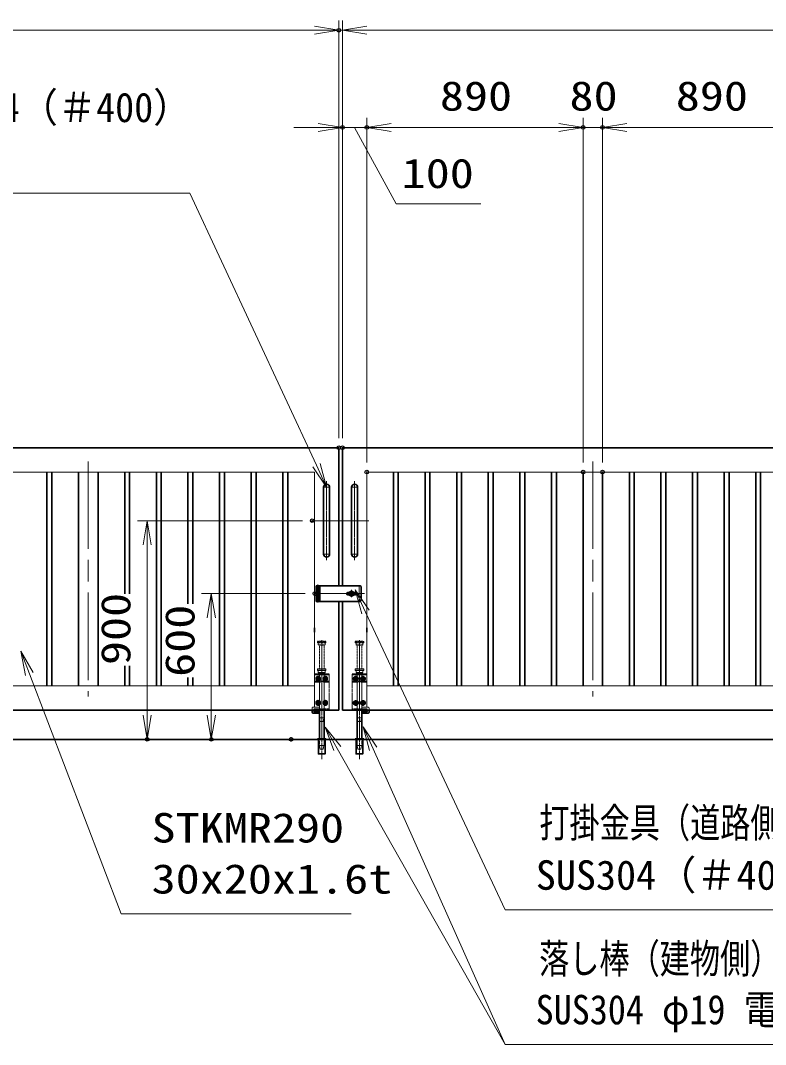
# Model space of a CAD drawing. Units: millimetres at full size. Extents: x -11880 to 11880, y -8400 to 8400.
# Drawn here: x -1586 to 1478, y -1822 to 2392 of the extents above; entities that cross this region are included whole.
import ezdxf
from ezdxf.enums import TextEntityAlignment as Align

# ---------------------------------------------------------------- set-up
doc = ezdxf.new("R2010")
doc.units = ezdxf.units.MM
doc.header["$LTSCALE"] = 30
doc.header["$PDMODE"] = 32
doc.header["$PDSIZE"] = 15
for name, pattern in [('DASHED', [7.5, 6, -1.5]), ('USER1', [9, 6, -0.75, 1.5, -0.75]), ('USER2', [18, 12, -1.5, 3, -1.5]), ('USER3', [1.125, 0.75, -0.125, 0.125, -0.125])]:
    doc.linetypes.add(name, pattern=pattern)
for name, color, linetype, lineweight in [('0-1_外形線', 7, 'Continuous', 35), ('0-2_0', 7, 'Continuous', 18), ('0-3_寸法線', 4, 'Continuous', 18), ('0-5_細線', 2, 'Continuous', 35), ('0-6_隠れ線', 140, 'DASHED', 18), ('0-7_軸線', 200, 'USER2', 15), ('0-9_01', 7, 'Continuous', 18), ('0-A_AM_0N', 7, 'Continuous', 50), ('0-B_AM_7N', 6, 'USER1', 18), ('0-C_想像線', 112, 'USER3', 15)]:
    doc.layers.add(name, color=color, linetype=linetype, lineweight=lineweight)
doc.layers.add('0-4_Defpoints', color=7, linetype='Continuous')
doc.styles.add('ＭＳ ゴシック', font='')
doc.styles.get('ＭＳ ゴシック').set_extended_font_data('MS Gothic')

# ---------------------------------------------------------------- blocks, each defined once
blk = doc.blocks.new('S213')
at = {"layer": '0-3_寸法線'}
for points in [[(5219775, 87778170.2), (5191383, 87778170.2), (5180078.5, 87807773.5), (5179008.3, 87810576.1)], [(5180545.6, 87807951.9), (5179008.3, 87810576.1), (5179611.4, 87807595.1)]]:
    blk.add_lwpolyline(points, dxfattribs=at)
at = {"layer": '0-3_寸法線', "color": 254, "style": 'ＭＳ ゴシック', "width": 1.2}
for s, p in [('STKMR290', (5195151, 87785870.8)), ('30x20x1.6t', (5195151, 87779570.8))]:
    blk.add_text(s, height=3637, dxfattribs=at).set_placement(p, align=Align.BOTTOM_LEFT)
blk = doc.blocks.new('_Open')
at = {"layer": '0-2_0', "color": 4}
blk.add_line((-30, 5), (0, 0), dxfattribs=at)
blk.add_lwpolyline([(-30, -5), (0, 0), (-30, 0)], dxfattribs=at)
blk = doc.blocks.new('A$C130E4F3B')
at = {"layer": '0-1_外形線'}
for p, q in [((-375, -4125), (-375, 4125)), ((375, 4125), (375, -4125))]:
    blk.add_line(p, q, dxfattribs=at)
for centre, start, end in [((0, 4125), 0, 180), ((0, -4125), 180, 0)]:
    blk.add_arc(centre, 375, start, end, dxfattribs=at)
at = {"layer": '0-7_軸線'}
for p, q in [((0, 4125), (-412.5, 4125)), ((0, 4877.9), (0, -4877.9)), ((0, 4125), (412.5, 4125)), ((0, -4125), (-412.5, -4125)), ((0, -4125), (412.5, -4125))]:
    blk.add_line(p, q, dxfattribs=at)
at = {"layer": '0-7_軸線', "linetype": 'USER1'}
blk.add_line((-1779.7, 0), (1779.7, 0), dxfattribs=at)
blk = doc.blocks.new('U89')
at = {"layer": '0-A_AM_0N'}
blk.add_lwpolyline([(645, 3787.4), (450, 3674.8), (255, 3787.4), (255, 4012.6), (450, 4125.2), (645, 4012.6)], close=True, dxfattribs=at)
blk.add_circle((450, 3900), 195, dxfattribs=at)
blk.add_circle((450, 3900), 195, dxfattribs=at)
at = {"layer": '0-B_AM_7N'}
for p, q in [((697.7, 3900), (202.3, 3900)), ((450, 4147.7), (450, 3652.3))]:
    blk.add_line(p, q, dxfattribs=at)
blk = doc.blocks.new('U90')
at = {"layer": '0-A_AM_0N'}
blk.add_lwpolyline([(-255, 3787.4), (-450, 3674.8), (-645, 3787.4), (-645, 4012.6), (-450, 4125.2), (-255, 4012.6)], close=True, dxfattribs=at)
blk.add_circle((-450, 3900), 195, dxfattribs=at)
blk.add_circle((-450, 3900), 195, dxfattribs=at)
at = {"layer": '0-B_AM_7N'}
for p, q in [((-202.3, 3900), (-697.7, 3900)), ((-450, 4147.7), (-450, 3652.3))]:
    blk.add_line(p, q, dxfattribs=at)
blk = doc.blocks.new('U91')
at = {"layer": '0-A_AM_0N'}
blk.add_lwpolyline([(645, 787.4), (450, 674.8), (255, 787.4), (255, 1012.6), (450, 1125.2), (645, 1012.6)], close=True, dxfattribs=at)
blk.add_circle((450, 900), 195, dxfattribs=at)
blk.add_circle((450, 900), 195, dxfattribs=at)
at = {"layer": '0-B_AM_7N'}
for p, q in [((697.7, 900), (202.3, 900)), ((450, 1147.7), (450, 652.3))]:
    blk.add_line(p, q, dxfattribs=at)
blk = doc.blocks.new('U92')
at = {"layer": '0-A_AM_0N'}
blk.add_lwpolyline([(-255, 787.4), (-450, 674.8), (-645, 787.4), (-645, 1012.6), (-450, 1125.2), (-255, 1012.6)], close=True, dxfattribs=at)
blk.add_circle((-450, 900), 195, dxfattribs=at)
blk.add_circle((-450, 900), 195, dxfattribs=at)
at = {"layer": '0-B_AM_7N'}
for p, q in [((-202.3, 900), (-697.7, 900)), ((-450, 1147.7), (-450, 652.3))]:
    blk.add_line(p, q, dxfattribs=at)
blk = doc.blocks.new('A$C7BA44824')
at = {"layer": '0-1_外形線'}
for p, q in [((-285, 0), (-285, -3540)), ((285, 0), (285, -3540)), ((1185, 0), (1185, -270)), ((1095, -360), (285, -360))]:
    blk.add_line(p, q, dxfattribs=at)
for points in [[(975, 0), (975, -150), (285, -150)], [(408, -3600), (408, -5400), (-408, -5400), (-408, -3600)]]:
    blk.add_lwpolyline(points, dxfattribs=at)
blk.add_lwpolyline([(525, -3540), (-525, -3540), (-525, -3600), (525, -3600)], close=True, dxfattribs=at)
blk.add_arc((1095, -270), 90, 270, 0, dxfattribs=at)
at = {"layer": '0-6_隠れ線'}
for p, q in [((-495, 5100), (-525, 5070)), ((-525, 4920), (-525, 5070)), ((525, 5070), (-525, 5070)), ((-495, 5100), (495, 5100)), ((495, 5100), (525, 5070)), ((525, 4920), (525, 5070)), ((-900, 4500), (900, 4500)), ((-900, 0), (-900, 4500)), ((900, 4350), (-900, 4350)), ((-495, 4890), (-525, 4920)), ((-525, 4920), (525, 4920)), ((495, 4890), (-495, 4890)), ((-420, 4650), (-420, 4890)), ((-420, 4650), (-360, 4590)), ((420, 4650), (-420, 4650)), ((360, 4590), (-360, 4590)), ((-285, 4500), (-285, 4590)), ((-285, 4350), (-285, 3570)), ((285, 4590), (285, 4500)), ((285, 4350), (285, 4029.9)), ((420, 4650), (360, 4590)), ((420, 4650), (420, 4890)), ((525, 4920), (495, 4890)), ((900, 4500), (900, 360)), ((-900, 3570), (-232.9, 3570)), ((-900, 3480), (-211.7, 3480)), ((-285, 3480), (-285, 150)), ((-119.3, 3626.8), (-232.9, 3570)), ((-79, 3546.3), (-211.7, 3480)), ((-119.3, 3626.8), (-79, 3546.3)), ((119.3, 3626.8), (79, 3546.3)), ((79, 3546.3), (211.7, 3480)), ((232.9, 3570), (119.3, 3626.8)), ((211.7, 3480), (900, 3480)), ((900, 3570), (232.9, 3570)), ((285, 3770.1), (285, 3570)), ((285, 3480), (285, 150)), ((-120, 150), (-900, 150)), ((-120, 0), (-900, 0)), ((-120, 150), (-120, 0)), ((120, 0), (-120, 0)), ((900, 150), (120, 150)), ((120, 150), (120, 0)), ((900, 0), (120, 0)), ((285, 360), (1095, 360)), ((900, 150), (900, 0)), ((1185, 270), (1185, 0)), ((-180, -1380), (-285, -930)), ((285, -930), (-285, -930)), ((180, -1380), (285, -930)), ((180, -1380), (-180, -1380)), ((-378, -5400), (-378, -3600)), ((-375, -3600), (-375, -3540)), ((-285, -4350), (-285, -3540)), ((285, -3540), (285, -4350)), ((375, -3600), (375, -3540)), ((378, -5400), (378, -3600)), ((-180, -4800), (-285, -4350)), ((285, -4350), (-285, -4350)), ((180, -4800), (-180, -4800)), ((180, -4800), (285, -4350))]:
    blk.add_line(p, q, dxfattribs=at)
blk.add_lwpolyline([(285, 150), (975, 150), (975, 0)], dxfattribs=at)
blk.add_arc((1095, 270), 90, 0, 90, dxfattribs=at)
at = {"layer": '0-7_軸線'}
blk.add_line((0, -6032.5), (0, 8659.7), dxfattribs=at)
at = {"layer": '0-C_想像線'}
for p, q in [((-495, 8520), (-525, 8490)), ((-525, 8340), (-525, 8490)), ((525, 8490), (-525, 8490)), ((-495, 8310), (-525, 8340)), ((-525, 8340), (525, 8340)), ((-495, 8520), (495, 8520)), ((495, 8310), (-495, 8310)), ((-420, 8070), (-420, 8310)), ((-420, 8070), (-360, 8010)), ((420, 8070), (-420, 8070)), ((360, 8010), (-360, 8010)), ((-285, 5100), (-285, 8010)), ((285, 5100), (285, 8010)), ((420, 8070), (360, 8010)), ((420, 8070), (420, 8310)), ((495, 8520), (525, 8490)), ((525, 8340), (495, 8310)), ((525, 8340), (525, 8490))]:
    blk.add_line(p, q, dxfattribs=at)
at = {"layer": '0-A_AM_0N'}
for name in ['U90', 'U89', 'U92', 'U91']:
    blk.add_blockref(name, (0, 0), dxfattribs=at)
blk = doc.blocks.new('S223')
at = {"layer": '0-3_寸法線'}
for points in [[(5148279.8, 87867119.7), (5199855.8, 87867119.7), (5215474.3, 87833539.3), (5216739.5, 87830819.1)], [(5215021, 87833328.4), (5216739.5, 87830819.1), (5215927.7, 87833750.1)]]:
    blk.add_lwpolyline(points, dxfattribs=at)
at = {"layer": '0-3_寸法線', "color": 254, "style": 'ＭＳ ゴシック'}
for s, width, p in [('両取手 SUS304（＃400）', 0.95, (5148279.8, 87874820.2)), ('φ25-300L', 1.1, (5147675, 87868520.2))]:
    blk.add_text(s, height=3637, dxfattribs=dict(at, width=width)).set_placement(p, align=Align.BOTTOM_LEFT)
blk = doc.blocks.new('S224')
at = {"layer": '0-3_寸法線'}
for points in [[(5286678.1, 87762023), (5238759.7, 87762023), (5222486.8, 87798524.3), (5221265.2, 87801264.3)], [(5222943.4, 87798727.9), (5221265.2, 87801264.3), (5222030.1, 87798320.7)]]:
    blk.add_lwpolyline(points, dxfattribs=at)
at = {"layer": '0-3_寸法線', "color": 254, "style": 'ＭＳ ゴシック'}
for s, width, p in [('落し棒（建物側）', 0.75, (5242959.7, 87769723.5)), ('SUS304 φ19 電解研磨', 0.9, (5242527.7, 87763423.5))]:
    blk.add_text(s, height=3637, dxfattribs=dict(at, width=width)).set_placement(p, align=Align.BOTTOM_LEFT)
blk = doc.blocks.new('S225')
at = {"layer": '0-3_寸法線'}
for points in [[(5277657.3, 87778639), (5238782.1, 87778639), (5221555.2, 87815424.2), (5220282.9, 87818141.1)], [(5222008.1, 87815636.3), (5220282.9, 87818141.1), (5221102.4, 87815212.2)]]:
    blk.add_lwpolyline(points, dxfattribs=at)
at = {"layer": '0-3_寸法線', "color": 254, "style": 'ＭＳ ゴシック', "width": 0.75}
blk.add_text('打掛金具（道路側）', height=3637, dxfattribs=at).set_placement((5242982.1, 87786490.8), align=Align.BOTTOM_LEFT)
at = {"layer": '0-3_寸法線', "color": 254, "style": 'ＭＳ ゴシック'}
blk.add_text('SUS304（＃400）', height=3637, dxfattribs=at).set_placement((5242550.1, 87780039.6), align=Align.BOTTOM_LEFT)
blk = doc.blocks.new('S226')
at = {"layer": '0-3_寸法線'}
for points in [[(5242539.7, 87762023), (5238759.7, 87762023), (5218057.9, 87798579.4), (5216579.6, 87801189.9)], [(5218493, 87798825.8), (5216579.6, 87801189.9), (5217622.8, 87798333)]]:
    blk.add_lwpolyline(points, dxfattribs=at)

msp = doc.modelspace()

# ---------------------------------------------------------------- linework, layer by layer
at = {"layer": '0-1_外形線'}
for p, q in [((-1476.96, 533.59), (-1476.96, -346.41)), ((-1456.96, -346.41), (-1456.96, 533.59)), ((-1346.96, 533.59), (-1346.96, -346.41)), ((-1266.96, 533.59), (-1266.96, -346.41)), ((-1156.96, 533.59), (-1156.96, 31.86)), ((-1136.96, 31.86), (-1136.96, 533.59)), ((-1026.96, 533.59), (-1026.96, -346.41)), ((-1006.96, -346.41), (-1006.96, 533.59)), ((-896.96, 533.59), (-896.96, -8.87)), ((-876.96, -8.87), (-876.96, 533.59)), ((-766.96, 533.59), (-766.96, -346.41)), ((-746.96, -346.41), (-746.96, 533.59)), ((-636.96, 533.59), (-636.96, -346.41)), ((-616.96, -346.41), (-616.96, 533.59)), ((-506.96, 533.59), (-506.96, -346.41)), ((-486.96, -346.41), (-486.96, 533.59)), ((-51.96, -346.41), (-51.96, 533.59)), ((-31.96, 533.59), (-31.96, -346.41)), ((78.04, -346.41), (78.04, 533.59)), ((98.04, 533.59), (98.04, -346.41)), ((208.04, -346.41), (208.04, 533.59)), ((228.04, 533.59), (228.04, -346.41)), ((338.04, -346.41), (338.04, 533.59)), ((358.04, 533.59), (358.04, -346.41)), ((468.04, -346.41), (468.04, 533.59)), ((488.04, 533.59), (488.04, -346.41)), ((598.04, -346.41), (598.04, 533.59)), ((618.04, 533.59), (618.04, -346.41)), ((728.04, 533.59), (728.04, -346.41)), ((808.04, 533.59), (808.04, -346.41)), ((918.04, -346.41), (918.04, 533.59)), ((938.04, 533.59), (938.04, -346.41)), ((1048.04, -346.41), (1048.04, 533.59)), ((1068.04, 533.59), (1068.04, -346.41)), ((1178.04, -346.41), (1178.04, 533.59)), ((1198.04, 533.59), (1198.04, -346.41)), ((1308.04, -346.41), (1308.04, 533.59)), ((1328.04, 533.59), (1328.04, -346.41)), ((1438.04, -346.41), (1438.04, 533.59)), ((1458.04, 533.59), (1458.04, -346.41)), ((-274.1, 66.09), (-354.46, 66.09)), ((-274.1, 66.09), (-188.46, 66.09)), ((-273.1, 66.09), (-268.1, 66.09)), ((-184.46, 62.09), (-188.46, 66.09)), ((-184.46, 62.09), (-184.46, 5.09)), ((-357.46, 26.09), (-357.46, 20.34)), ((-188.46, 1.09), (-354.46, 1.09)), ((-276.96, -446.41), (-276.96, 1.09)), ((-261.96, -446.41), (-261.96, 1.09)), ((-233.12, 38.59), (-239.46, 38.59)), ((-239.46, 28.59), (-233.12, 28.59)), ((-238.46, 36.09), (-236.71, 36.09)), ((-238.46, 31.09), (-238.46, 36.09)), ((-238.46, 31.09), (-236.71, 31.09)), ((-236.71, 36.09), (-210.46, 36.09)), ((-210.46, 31.09), (-236.71, 31.09)), ((-209.46, 38.59), (-215.8, 38.59)), ((-215.8, 28.59), (-209.46, 28.59)), ((-210.46, 31.09), (-210.46, 36.09)), ((-188.46, 1.09), (-184.46, 5.09)), ((-376.96, -106.91), (-376.96, -125.91)), ((-161.96, -106.91), (-161.96, -125.91)), ((-1156.96, -263.88), (-1156.96, -346.41)), ((-1136.96, -346.41), (-1136.96, -263.88)), ((-896.96, -312.34), (-896.96, -346.41)), ((-876.96, -346.41), (-876.96, -312.34)), ((-276.96, -446.41), (-4276.96, -446.41)), ((-261.96, -446.41), (3738.04, -446.41)), ((-5021.96, -566.41), (4483.04, -566.41))]:
    msp.add_line(p, q, dxfattribs=at)
for points in [[(-4276.96, 633.59), (-276.96, 633.59), (-276.96, 66.09)], [(3738.04, 633.59), (-261.96, 633.59), (-261.96, 66.09)]]:
    msp.add_lwpolyline(points, dxfattribs=at)
for centre, radius, start, end in [((-224.46, 33.59), 10, 30, 150), ((-239.46, 33.59), 5, 90, 270), ((-224.46, 33.59), 10, 210, 330), ((-209.46, 33.59), 5, 270, 90)]:
    msp.add_arc(centre, radius, start, end, dxfattribs=at)
at = {"layer": '0-2_0'}
for p, q in [((-376.96, 533.59), (-4176.96, 533.59)), ((-376.96, -106.91), (-376.96, 533.59)), ((-161.96, -106.91), (-161.96, 533.59)), ((-161.96, 533.59), (3638.04, 533.59))]:
    msp.add_line(p, q, dxfattribs=at)
for points in [[(-4176.96, 533.59), (-4176.96, -346.41), (-376.96, -346.41), (-376.96, -125.91)], [(3638.04, 533.59), (3638.04, -346.41), (-161.96, -346.41), (-161.96, -125.91)]]:
    msp.add_lwpolyline(points, dxfattribs=at)
at = {"layer": '0-3_寸法線'}
for p, q in [((-276.96, 673.59), (-276.96, 2392.15)), ((-276.96, 673.59), (-276.96, 2392.15)), ((-261.96, 673.59), (-261.96, 2392.15)), ((-261.96, 673.59), (-261.96, 2392.15)), ((-276.96, 2352.15), (-4276.96, 2352.15)), ((-376.96, 2352.15), (-476.96, 2352.15)), ((-261.96, 2352.15), (-276.96, 2352.15)), ((-261.96, 2352.15), (3738.04, 2352.15)), ((-161.96, 2352.15), (-61.96, 2352.15)), ((-261.96, 673.59), (-261.96, 1992.15)), ((-161.96, 573.59), (-161.96, 1992.15)), ((-161.96, 573.59), (-161.96, 1992.15)), ((728.04, 573.59), (728.04, 1992.15)), ((728.04, 573.59), (728.04, 1992.15)), ((808.04, 573.59), (808.04, 1992.15)), ((808.04, 573.59), (808.04, 1992.15)), ((-361.96, 1952.15), (-461.96, 1952.15)), ((-161.96, 1952.15), (-261.96, 1952.15)), ((728.04, 1952.15), (-161.96, 1952.15)), ((-61.96, 1952.15), (38.04, 1952.15)), ((628.04, 1952.15), (528.04, 1952.15)), ((808.04, 1952.15), (728.04, 1952.15)), ((1698.04, 1952.15), (808.04, 1952.15)), ((908.04, 1952.15), (1008.04, 1952.15)), ((-426.28, 333.59), (-1104.78, 333.59)), ((-1064.78, 333.59), (-1064.78, -566.41)), ((-415.28, 33.59), (-841.1, 33.59)), ((-801.1, 33.59), (-801.1, -566.41)), ((-513.52, -566.41), (-1104.78, -566.41)), ((-512.87, -566.41), (-841.1, -566.41))]:
    msp.add_line(p, q, dxfattribs=at)
msp.add_lwpolyline([(-211.96, 1952.15), (-41.47, 1637.44), (307.33, 1637.44)], dxfattribs=at)
at = {"layer": '0-4_Defpoints'}
for p in [(-276.96, 2352.15), (-261.96, 1952.15), (-161.96, 1952.15), (728.04, 1952.15), (808.04, 1952.15), (-276.96, 633.59), (-261.96, 633.59), (-161.96, 533.59), (728.04, 533.59), (808.04, 533.59), (-386.28, 333.59), (-375.28, 33.59), (-1064.78, -566.41), (-801.1, -566.41), (-473.52, -566.41), (-472.87, -566.41)]:
    msp.add_point(p, dxfattribs=at)
at = {"layer": '0-5_細線'}
for p, q in [((-357.46, 66.09), (-369.46, 66.09)), ((-369.46, 54.59), (-354.46, 54.59)), ((-369.46, 54.59), (-369.46, 41.09)), ((-357.46, 55.09), (-357.46, 66.09)), ((-357.46, 66.09), (-354.46, 66.09)), ((-357.46, 54.59), (-357.46, 41.09)), ((-354.46, 54.59), (-354.46, 66.09)), ((-354.46, 40.59), (-354.46, 55.09)), ((-369.46, 41.09), (-354.46, 41.09)), ((-369.46, 26.59), (-369.46, 40.59)), ((-369.46, 40.59), (-354.46, 40.59)), ((-354.46, 26.59), (-369.46, 26.59)), ((-354.46, 26.09), (-369.46, 26.09)), ((-369.46, 26.09), (-369.46, 12.59)), ((-369.46, 12.59), (-354.46, 12.59)), ((-369.46, 12.09), (-354.46, 12.09)), ((-354.46, 1.09), (-363.46, 1.09)), ((-357.46, 26.59), (-357.46, 40.59)), ((-357.46, 20.34), (-357.46, 12.59)), ((-357.46, 1.09), (-357.46, 12.09)), ((-354.46, 41.09), (-354.46, 26.09)), ((-354.46, 12.09), (-354.46, 26.59)), ((-354.46, 12.59), (-354.46, 1.09))]:
    msp.add_line(p, q, dxfattribs=at)
for points in [[(-354.46, 55.09), (-369.46, 55.09), (-369.46, 66.09)], [(-363.46, 1.09), (-369.46, 1.09), (-369.46, 12.09)]]:
    msp.add_lwpolyline(points, dxfattribs=at)
at = {"layer": '0-6_隠れ線'}
for p, q in [((-366.46, 55.09), (-366.46, 66.09)), ((-366.46, 41.09), (-366.46, 54.59)), ((-360.46, 66.09), (-360.46, 55.09)), ((-360.46, 41.09), (-360.46, 54.59)), ((-366.46, 26.59), (-366.46, 40.59)), ((-366.46, 12.59), (-366.46, 26.09)), ((-366.46, 1.09), (-366.46, 12.09)), ((-360.46, 40.59), (-360.46, 26.59)), ((-360.46, 12.59), (-360.46, 26.09)), ((-360.46, 12.09), (-360.46, 1.09))]:
    msp.add_line(p, q, dxfattribs=at)
at = {"layer": '0-6_隠れ線', "linetype": 'Continuous'}
for start, end in [(24.62432, 155.37568), (204.62432, 335.37568)]:
    msp.add_arc((-224.46, 33.59), 6, start, end, dxfattribs=at)
at = {"layer": '0-7_軸線'}
for p, q in [((-1306.96, 577.59), (-1306.96, -390.41)), ((768.04, 577.59), (768.04, -390.41)), ((-363.46, 70.97), (-363.46, -3.79)), ((-224.46, 18.28), (-224.46, 48.9)), ((-171.78, 33.59), (-375.28, 33.59))]:
    msp.add_line(p, q, dxfattribs=at)
at = {"layer": '0-9_01', "color": 4}
msp.add_line((-192.96, 64.4), (-192.96, 3.24), dxfattribs=at)

# ---------------------------------------------------------------- block references
at = {"layer": '0-1_外形線', "yscale": 0.03333333}
for name, p, xscale in [('A$C130E4F3B', (-326.96, 333.59), -0.03333333), ('A$C130E4F3B', (-211.96, 333.59), 0.03333333), ('A$C7BA44824', (-346.96, -446.41), -0.03333333), ('A$C7BA44824', (-191.96, -446.41), 0.03333333)]:
    msp.add_blockref(name, p, dxfattribs=dict(at, xscale=xscale))
at = {"layer": '0-3_寸法線'}
for name, p, xscale, yscale in [('_Open', (-276.96, 2352.15), 3.333333, 3.333333), ('_Open', (-276.96, 2352.15), 3.333333, 3.333333), ('S223', (-174218.27, -2927222.78), 0.03333333, 0.03333333), ('_Open', (-261.96, 1952.15), 3.333333, 3.333333), ('_Open', (728.04, 1952.15), 3.333333, 3.333333), ('_Open', (728.04, 1952.15), 3.333333, 3.333333), ('S225', (-174218.27, -2927222.78), 0.03333333, 0.03333333), ('S213', (-174218.27, -2927222.78), 0.03333333, 0.03333333), ('S226', (-174218.27, -2927222.78), 0.03333333, 0.03333333), ('S224', (-174218.27, -2927222.78), 0.03333333, 0.03333333)]:
    msp.add_blockref(name, p, dxfattribs=dict(at, xscale=xscale, yscale=yscale))
at = {"layer": '0-3_寸法線', "xscale": 3.333333, "yscale": 3.333333}
for p, rotation in [((-261.96, 2352.15), 180), ((-261.96, 2352.15), 180), ((-161.96, 1952.15), 180), ((-161.96, 1952.15), 180), ((808.04, 1952.15), 180), ((808.04, 1952.15), 180), ((-1064.78, 333.59), 90), ((-801.1, 33.59), 90), ((-1064.78, -566.41), 270), ((-801.1, -566.41), 270)]:
    msp.add_blockref('_Open', p, dxfattribs=dict(at, rotation=rotation))

# ---------------------------------------------------------------- texts
at = {"layer": '0-3_寸法線', "color": 254, "style": 'ＭＳ ゴシック', "width": 1.2}
for s, p in [('890', (139.04, 1984.84)), ('80', (672.04, 1984.84)), ('890', (1109.04, 1984.84)), ('100', (-18.27, 1666.12))]:
    msp.add_text(s, height=121.2, dxfattribs=at).set_placement(p, align=Align.BOTTOM_LEFT)
for s, p in [('900', (-1097.46, -260.41)), ('600', (-833.78, -309.12))]:
    msp.add_text(s, height=121.2, rotation=90, dxfattribs=at).set_placement(p, align=Align.BOTTOM_LEFT)

doc.saveas('drawing.dxf')
